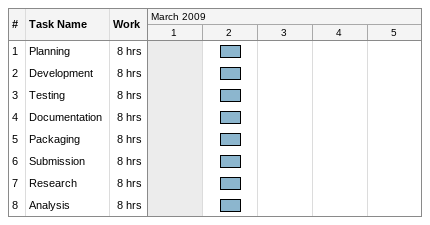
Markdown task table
| ID | Task | Start | Finish | Work (h) |
|---|---|---|---|---|
| 1 | Planning | 2009-03-02 | 2009-03-02 | 8 |
| 2 | Development | 2009-03-02 | 2009-03-02 | 8 |
| 3 | Testing | 2009-03-02 | 2009-03-02 | 8 |
| 4 | Documentation | 2009-03-02 | 2009-03-02 | 8 |
| 5 | Packaging | 2009-03-02 | 2009-03-02 | 8 |
| 6 | Submission | 2009-03-02 | 2009-03-02 | 8 |
| 7 | Research | 2009-03-02 | 2009-03-02 | 8 |
| 8 | Analysis | 2009-03-02 | 2009-03-02 | 8 |
